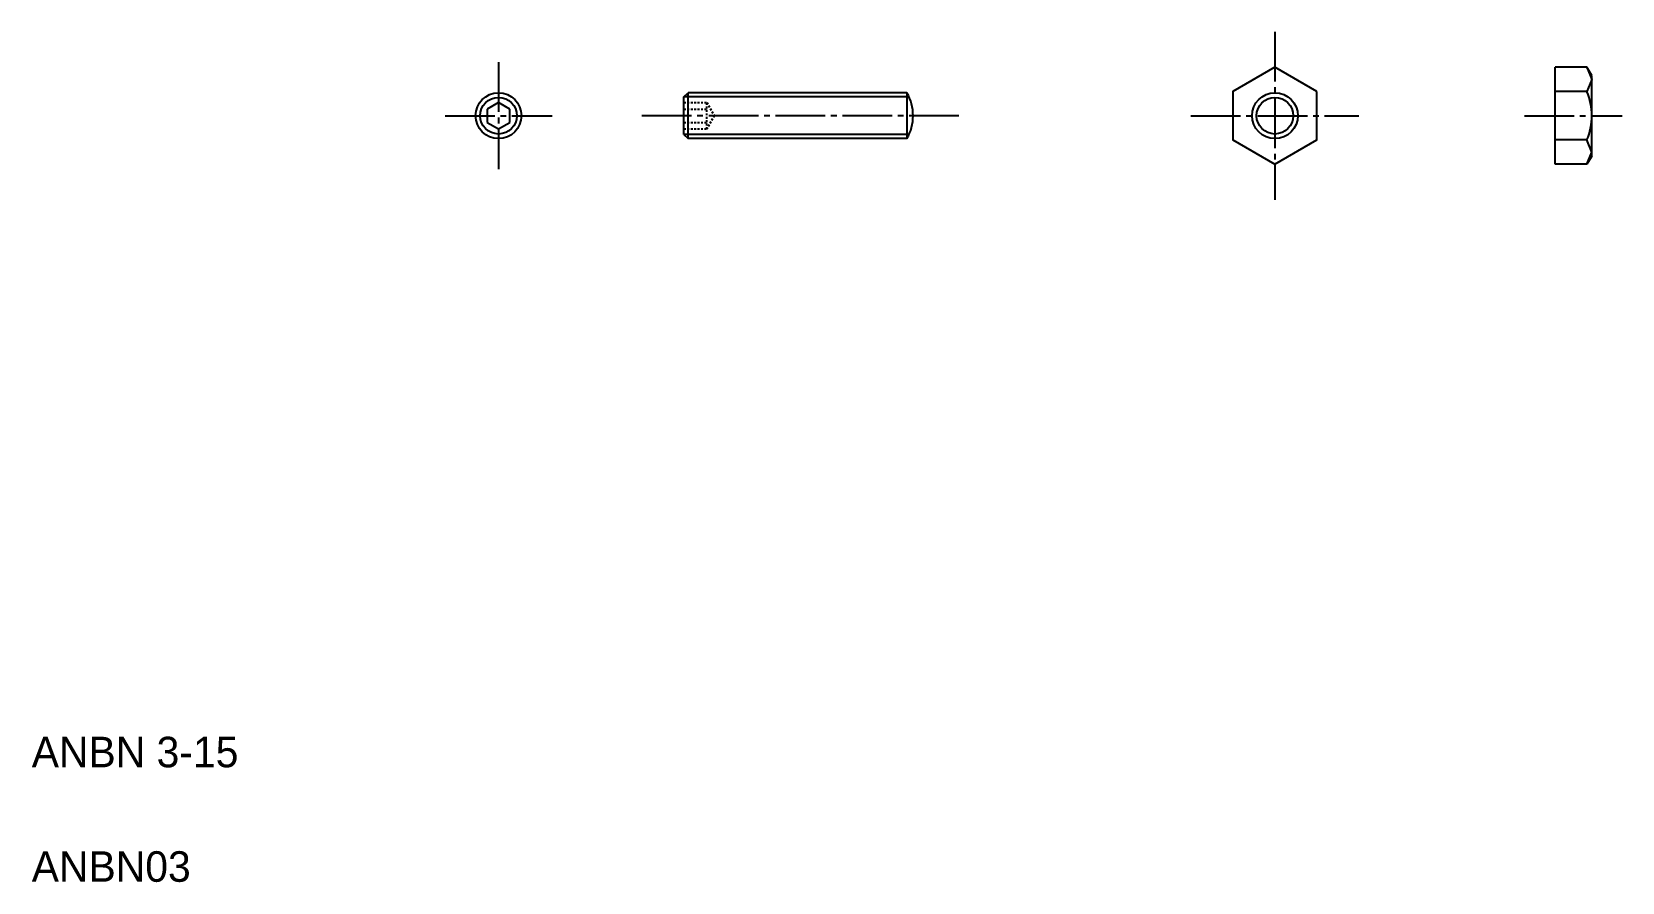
# Model space of a CAD drawing. Extents: x 5 to 109, y 5 to 61.
import ezdxf

# ---------------------------------------------------------------- set-up
doc = ezdxf.new("R2010")
doc.units = 0
doc.header["$LTSCALE"] = 0.25
doc.linetypes.add('CENTER', pattern=[17.5, 13, -1.5, 1.5, -1.5])
doc.linetypes.add('DASHED', pattern=[0.75, 0.5, -0.25])
doc.layers.get('0').update_dxf_attribs({"linetype": 'CONTINUOUS'})
doc.layers.add('CENTER', color=1, linetype='CENTER')

msp = doc.modelspace()

# ---------------------------------------------------------------- linework, layer by layer
at = {"color": 7, "linetype": 'CONTINUOUS'}
for p, q in [((104.69, 52), (104.69, 58.35)), ((106.77, 58.35), (104.69, 58.35)), ((107.09, 52.54), (107.09, 57.81)), ((47.68, 56.41), (47.95, 56.68)), ((47.68, 53.95), (47.68, 56.41)), ((62.27, 56.68), (47.95, 56.68)), ((47.95, 53.68), (47.95, 56.68)), ((62.27, 56.68), (62.27, 53.68)), ((106.77, 56.77), (104.69, 56.77)), ((35.55, 56.04), (34.8, 55.61)), ((34.8, 55.61), (34.8, 54.74)), ((36.3, 55.61), (35.55, 56.04)), ((36.3, 54.74), (36.3, 55.61)), ((34.8, 54.74), (35.55, 54.31)), ((35.55, 54.31), (36.3, 54.74)), ((47.68, 53.95), (47.95, 53.68)), ((62.27, 53.68), (47.95, 53.68)), ((106.77, 53.59), (104.69, 53.59)), ((106.77, 52), (104.69, 52))]:
    msp.add_line(p, q, dxfattribs=at)
for p, q in [((107.09, 57.81), (106.77, 58.35)), ((55.04, 56.41), (55.04, 56.41)), ((58.73, 56.41), (58.73, 56.41)), ((107.09, 52.54), (106.77, 52))]:
    msp.add_line(p, q)
at = {"color": 3, "linetype": 'CONTINUOUS'}
for p, q in [((62.41, 56.41), (47.68, 56.41)), ((62.41, 53.95), (47.68, 53.95))]:
    msp.add_line(p, q, dxfattribs=at)
at = {"color": 3, "linetype": 'DASHED'}
for p, q in [((47.68, 56.04), (49.18, 56.04)), ((47.68, 55.61), (49.18, 55.61)), ((49.18, 54.31), (49.18, 56.04)), ((49.18, 56.04), (49.68, 55.18)), ((49.18, 54.31), (49.68, 55.18)), ((47.68, 54.74), (49.18, 54.74)), ((47.68, 54.31), (49.18, 54.31))]:
    msp.add_line(p, q, dxfattribs=at)
at = {"color": 7, "linetype": 'CONTINUOUS'}
msp.add_lwpolyline([(89.11, 56.77), (86.36, 58.35), (83.61, 56.77), (83.61, 53.59), (86.36, 52), (89.11, 53.59)], close=True, dxfattribs=at)
at = {"extrusion": (0, 0, -1), "flags": 128}
msp.add_lwpolyline([(-106.77, 58.35), (-107.09, 57.56), (-106.77, 56.77)], dxfattribs=at)
at = {"flags": 128}
msp.add_lwpolyline([(106.77, 52), (107.09, 52.8), (106.77, 53.59)], dxfattribs=at)
at = {"color": 7, "linetype": 'CONTINUOUS'}
for centre, radius in [((35.55, 55.18), 1.5), ((86.36, 55.18), 1.2)]:
    msp.add_circle(centre, radius, dxfattribs=at)
at = {"color": 3, "linetype": 'CONTINUOUS'}
for centre, radius in [((35.55, 55.18), 1.2), ((86.36, 55.18), 1.5)]:
    msp.add_circle(centre, radius, dxfattribs=at)
for centre, radius, start, end in [((59.68, 55.18), 3, 330, 30), ((103.03, 55.18), 4.07, 337.0151, 22.9849)]:
    msp.add_arc(centre, radius, start, end)
at = {"layer": 'CENTER', "color": 1, "linetype": 'CENTER'}
for p, q in [((86.36, 60.68), (86.36, 49.68)), ((35.55, 58.68), (35.55, 51.68)), ((32.05, 55.18), (39.05, 55.18)), ((65.68, 55.18), (44.76, 55.18)), ((80.86, 55.18), (91.86, 55.18)), ((102.69, 55.18), (109.09, 55.18))]:
    msp.add_line(p, q, dxfattribs=at)

# ---------------------------------------------------------------- texts
for s, p in [('ANBN 3-15', (5, 12.5)), ('ANBN03', (5, 5))]:
    msp.add_text(s, height=2).set_placement(p)

doc.saveas('drawing.dxf')
